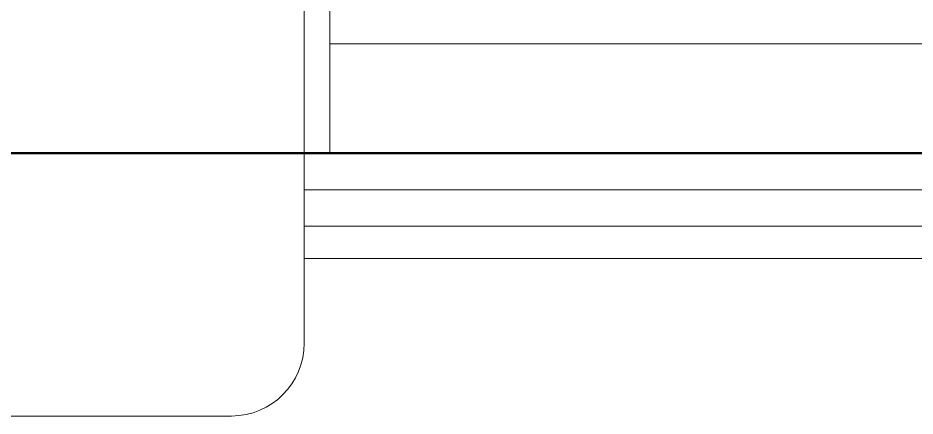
# Model space of a CAD drawing. Header units: millimetres. Extents: x 163705 to 1616509, y 81827 to 302547.
# Drawn here: x 215960 to 216575, y 142880 to 143152 of the extents above; entities that cross this region are included whole.
import ezdxf

# ---------------------------------------------------------------- set-up
doc = ezdxf.new("R2010")
doc.units = ezdxf.units.MM
doc.header["$LTSCALE"] = 10
doc.linetypes.add('CENTER2', pattern=[28.575, 19.05, -3.175, 3.175, -3.175])
for name, color, linetype, lineweight in [('1-中心线', 1, 'CENTER2', 0), ('1-护栏', 4, 'Continuous', 18), ('1-设备轮廓', 2, 'Continuous', 18)]:
    doc.layers.add(name, color=color, linetype=linetype, lineweight=lineweight)

# ---------------------------------------------------------------- blocks, each defined once
blk = doc.blocks.new('A$C2f6614b9')
at = {"layer": '1-护栏'}
blk.add_lwpolyline([(0, 450), (17263.82, 450), (17263.82, 7650), (0, 7650)], close=True, dxfattribs=at)
blk = doc.blocks.new('G$CE9C43516')
for p, q in [((1791, 505), (1791, 280)), ((1773.5, 150), (1773.5, 430)), ((1791, 355), (2321, 355)), ((1791, 280), (1773.5, 280)), ((1773.5, 255), (2416, 255)), ((2331, 230), (1773.5, 230)), ((2941, 208), (1773.5, 208)), ((1358.5, 100), (1723.5, 100))]:
    blk.add_line(p, q)
blk.add_arc((1723.5, 150), 50, 270, 0)
blk = doc.blocks.new('A$C7121566b')
at = {"layer": '1-中心线'}
blk.add_line((0, 2500.13), (52009.93, 2500.13), dxfattribs=at)
at = {"layer": '1-设备轮廓', "lineweight": 50, "ltscale": 5}
blk.add_lwpolyline([(4499.65, 2500.13), (47799.65, 2500.13)], dxfattribs=at)
at = {"layer": '1-设备轮廓'}
blk.add_blockref('G$CE9C43516', (4454.72, 2220.13), dxfattribs=at)

msp = doc.modelspace()

# ---------------------------------------------------------------- linework, layer by layer
at = {"layer": '1-中心线'}
msp.add_line((183311.682, 143059.632), (261938.108, 143059.632), dxfattribs=at)

# ---------------------------------------------------------------- block references
for name, p in [('A$C7121566b', (209928.183, 140559.499)), ('A$C2f6614b9', (200127.833, 142609.632))]:
    msp.add_blockref(name, p)

doc.saveas('drawing.dxf')
